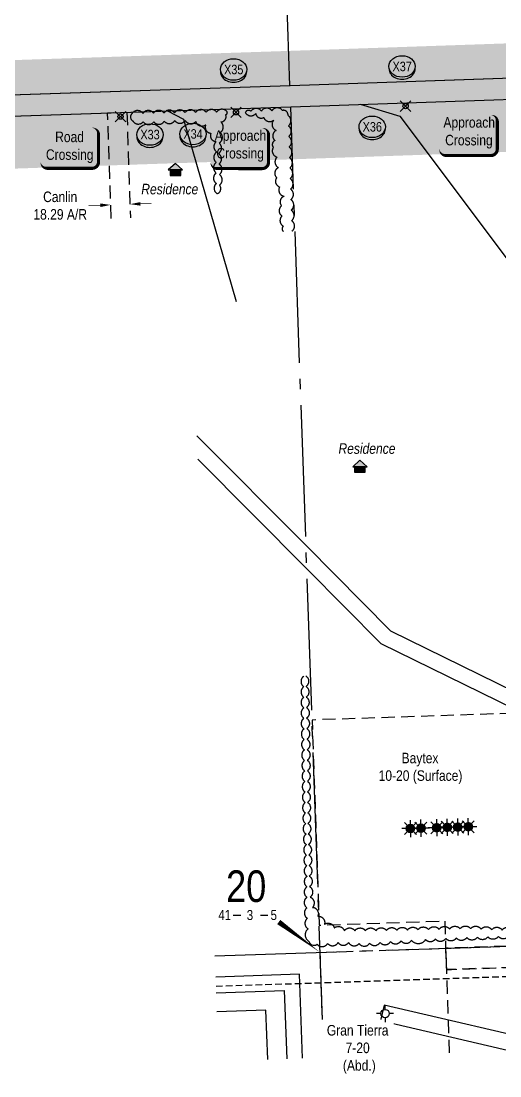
# Model space of a CAD drawing. Extents: x 670596 to 678189, y 5824540 to 5827409.
# Drawn here: x 676191 to 676646, y 5824723 to 5825724 of the extents above; entities that cross this region are included whole.
import ezdxf
from ezdxf.enums import TextEntityAlignment as Align

# ---------------------------------------------------------------- set-up
doc = ezdxf.new("R2010")
doc.units = 0
doc.header["$LTSCALE"] = 5
doc.header["$PDMODE"] = 35
doc.header["$PDSIZE"] = 5
for name, pattern in [('0', [1, 1, 0]), ('foc-ACCESSROAD', [3.75, 2.5, -1.25]), ('foc-QUARTERLINE', [33, 25, -3, 2, -3]), ('UG_PIPE', [1.875, 1.25, -0.625])]:
    doc.linetypes.add(name, pattern=pattern)
doc.layers.get('Defpoints').update_dxf_attribs({"color": 9})
for name, color, linetype in [('10', 1, 'Continuous'), ('9', 3, 'Continuous'), ('AS-DRILL-T', 8, 'Continuous'), ('AS-PIPE-UG', 44, 'UG_PIPE'), ('AS-POWER', 104, 'foc-POWER'), ('AS-RESIDENCE', 14, 'Continuous'), ('AS-ROADS', 254, 'Continuous'), ('AS-TELUS', 224, 'foc-TEL'), ('C-AR', 13, 'foc-ACCESSROAD'), ('C-WS', 13, 'foc-ACCESSROAD'), ('CG-NOTES', 7, 'Continuous'), ('F-AR', 190, 'foc-ACCESSROAD'), ('F-RW', 190, 'Continuous'), ('F-WS', 190, 'foc-ACCESSROAD'), ('F-WS-S', 8, 'Continuous'), ('L-QSEC', 8, 'foc-QUARTERLINE'), ('L-SEC', 7, 'Continuous'), ('L-SECLBL', 7, 'Continuous'), ('P-BUFFER-H 30m', 51, 'Continuous'), ('P-CROSSINGS', 250, 'Continuous'), ('T-BUSH', 110, '0')]:
    doc.layers.add(name, color=color, linetype=linetype)
for name, color, linetype, lineweight in [('C-WS-T', 13, 'Continuous', 9), ('F-AR-T', 190, 'Continuous', 9), ('F-WS-T', 190, 'Continuous', 9)]:
    doc.layers.add(name, color=color, linetype=linetype, lineweight=lineweight)
doc.layers.add('Leedale_Hutterite_Fresh_P', color=7, linetype='Continuous', plot=False)
doc.layers.add('P-PROPOSED-WL4', color=7, linetype='Continuous', true_color=0x5b5bc8)
doc.styles.add('175L', font='ARIALN.TTF', dxfattribs={"height": 20})
doc.styles.add('80', font='ARIALN.TTF', dxfattribs={"height": 10})
doc.styles.add('80CG', font='ARIALN.TTF', dxfattribs={"height": 10})
doc.styles.add('80L', font='ARIALN.TTF', dxfattribs={"height": 10})
doc.styles.add('Crossing', font='ARIALN.TTF', dxfattribs={"height": 10})
doc.styles.add('foc-LtypeFont', font='ARIALN.TTF', dxfattribs={"height": 7.35})
doc.styles.add('SIMPLEX', font='ARIALN.TTF')
doc.linetypes.add('foc-POWER', pattern='A,6,-1,["P",foc-LtypeFont,S=0.2,R=0,X=-0.625,Y=-0.75],-1.24,4', length=12.24)
doc.linetypes.add('foc-POWER-NOLINE', pattern='A,0,-4,["P",foc-LtypeFont,S=0.2,R=0,X=-0.625,Y=-0.75],-8.24', length=12.24)
doc.linetypes.add('foc-TEL', pattern='A,2,-1,["T",foc-LtypeFont,S=0.2,R=0,X=-0.425,Y=-0.75],-1.24,8', length=12.24)
doc.linetypes.add('foc-TEL-NOLINE', pattern='A,0,-2,["T",foc-LtypeFont,S=0.2,R=0,X=-0.425,Y=-0.75],-10.24', length=12.24)
doc.dimstyles.new('Compass 5 000', dxfattribs={"dimscale": 5, "dimtxt": 9, "dimasz": 2, "dimexe": 0.2, "dimexo": 0.0625, "dimgap": 0.5, "dimtad": 0, "dimtih": 1, "dimtoh": 1, "dimzin": 0, "dimdsep": 46, "dimtxsty": '80CG', "dimcen": 0.1, "dimse1": 1, "dimse2": 1, "dimclrd": 256, "dimclrt": 256, "dimaunit": 1, "dimadec": 4, "dimazin": 0, "dimtfac": 0.06, "dimtofl": 0, "dimtmove": 0, "dimatfit": 1, "dimfxl": 0.2, "dimtolj": 1, "dimtzin": 0, "dimlwd": -1, "dimarcsym": 0})

# ---------------------------------------------------------------- blocks, each defined once
blk = doc.blocks.new('L-SECLBL')
at = {"layer": '9', "color": 7}
for p, q in [((-5.1, -27.8), (-12.3, -27.8)), ((20.7, -27.8), (13.5, -27.8))]:
    blk.add_line(p, q, dxfattribs=at)
at = {"layer": '10', "color": 2, "style": 'SIMPLEX'}
blk.add_attdef('SEC', text='', height=30, dxfattribs=at).set_placement((0, 0), align=Align.MIDDLE)
at = {"layer": '10', "color": 5, "style": '80L'}
blk.add_attdef('TWP', text='', height=9.5, dxfattribs=at).set_placement((-14.4, -27.4), align=Align.MIDDLE_RIGHT)
blk.add_attdef('RGE', text='', height=9.5, dxfattribs=at).set_placement((3.6, -27.4), align=Align.MIDDLE_CENTER)
blk.add_attdef('MER', text='', height=9.5, dxfattribs=at).set_placement((23.2, -27.4), align=Align.MIDDLE_LEFT)
blk = doc.blocks.new('*D85')
at = {"layer": 'Defpoints', "color": 0, "transparency": 16777216}
for p in [(676275.8, 5825549.8), (676276.6, 5825526.6), (676294.9, 5825527.2)]:
    blk.add_point(p, dxfattribs=at)
at = {"layer": 'F-AR-T', "transparency": 16777216}
for p, q in [((676265.8, 5825549.5), (676255.1, 5825549.1)), ((676304.1, 5825550.8), (676314.1, 5825551.1))]:
    blk.add_line(p, q, dxfattribs=at)
for points in [[(676265.8, 5825551.2), (676265.9, 5825547.8), (676275.8, 5825549.8)], [(676304, 5825552.5), (676304.1, 5825549.1), (676294.1, 5825550.5)]]:
    blk.add_solid(points, dxfattribs=at)
at = {"layer": 'F-AR-T', "transparency": 16777216, "insert": (676227.8, 5825549.1), "char_height": 10, "attachment_point": 5, "style": '80CG'}
blk.add_mtext('\\A1;Canlin\\P18.29 A/R', dxfattribs=at)
blk = doc.blocks.new('GABD')
for p, q in [((-0.81, 0), (-1.62, 0)), ((0, 0.81), (0, 1.62)), ((1.62, 0), (0.81, 0)), ((0, -0.81), (0, -1.62))]:
    blk.add_line(p, q)
blk.add_circle((0, 0), 0.8)
blk = doc.blocks.new('res_occ')
for points in [[(0.1, 0.89), (-1.26, -0.37), (1.46, -0.37)], [(-0.9, -1.43), (1.1, -1.43), (1.1, -0.37), (-0.9, -0.37)]]:
    blk.add_hatch(color=14).paths.add_polyline_path(points)
at = {"color": 14}
for points in [[(0.1, 0.89), (-1.26, -0.37), (1.46, -0.37)], [(-0.9, -1.43), (1.1, -1.43), (1.1, -0.37), (-0.9, -0.37)]]:
    blk.add_lwpolyline(points, close=True, dxfattribs=at)
blk = doc.blocks.new('*U99')
h = blk.add_hatch(color=59)
edge = h.paths.add_edge_path()
edge.add_line((-21.5, -20), (21.5, -20))
edge.add_arc((21.5, -14), 6, 270, 360)
edge.add_line((27.5, -14), (27.5, 12.5))
edge.add_arc((21.5, 12.5), 6, 0, 90)
edge.add_line((21.5, 18.5), (-21.5, 18.5))
edge.add_arc((-21.5, 12.5), 6, 90, 180)
edge.add_line((-27.5, 12.5), (-27.5, -14))
edge.add_arc((-21.5, -14), 6, 180, 270)
at = {"color": 1, "flags": 128}
blk.add_lwpolyline([(46.6, 34.6, 0, 7.5, 0), (0, 0, 0, 0, 0)], format="xyseb", dxfattribs=at)
blk.add_lwpolyline([(-21.5, -20, 3, 3, 0), (21.5, -20, 3, 3, 0.414214), (27.5, -14, 3, 3, 0), (27.5, 12.5, 3, 0, 0.414214), (21.5, 18.5, 0, 0, 0), (-21.5, 18.5, 0, 0, 0.414214), (-27.5, 12.5, 0, 0, 0), (-27.5, -14, 0, 3, 0.414214)], format="xyseb", close=True, dxfattribs=at)
at = {"color": 1, "style": '80'}
blk.add_attdef('ENTER_TEXT_001', (-36.3, -5), '', height=10, dxfattribs=at)
blk = doc.blocks.new('*U100')
h = blk.add_hatch(color=59)
edge = h.paths.add_edge_path()
edge.add_line((-21.5, -20), (21.5, -20))
edge.add_arc((21.5, -14), 6, 270, 360)
edge.add_line((27.5, -14), (27.5, 12.5))
edge.add_arc((21.5, 12.5), 6, 0, 90)
edge.add_line((21.5, 18.5), (-21.5, 18.5))
edge.add_arc((-21.5, 12.5), 6, 90, 180)
edge.add_line((-27.5, 12.5), (-27.5, -14))
edge.add_arc((-21.5, -14), 6, 180, 270)
at = {"color": 1, "flags": 128}
blk.add_lwpolyline([(-3.5, 38.5, 0, 7.5, 0), (0, 0, 0, 0, 0)], format="xyseb", dxfattribs=at)
blk.add_lwpolyline([(-21.5, -20, 3, 3, 0), (21.5, -20, 3, 3, 0.414214), (27.5, -14, 3, 3, 0), (27.5, 12.5, 3, 0, 0.414214), (21.5, 18.5, 0, 0, 0), (-21.5, 18.5, 0, 0, 0.414214), (-27.5, 12.5, 0, 0, 0), (-27.5, -14, 0, 3, 0.414214)], format="xyseb", close=True, dxfattribs=at)
at = {"color": 1, "style": '80'}
blk.add_attdef('ENTER_TEXT_001', (-36.3, -5), '', height=10, dxfattribs=at)
blk = doc.blocks.new('*U101')
h = blk.add_hatch(color=59)
edge = h.paths.add_edge_path()
edge.add_line((-21.5, -20), (21.5, -20))
edge.add_arc((21.5, -14), 6, 270, 360)
edge.add_line((27.5, -14), (27.5, 12.5))
edge.add_arc((21.5, 12.5), 6, 0, 90)
edge.add_line((21.5, 18.5), (-21.5, 18.5))
edge.add_arc((-21.5, 12.5), 6, 90, 180)
edge.add_line((-27.5, 12.5), (-27.5, -14))
edge.add_arc((-21.5, -14), 6, 180, 270)
at = {"color": 1, "flags": 128}
blk.add_lwpolyline([(-59.9, 31.5, 0, 7.5, 0), (0, 0, 0, 0, 0)], format="xyseb", dxfattribs=at)
blk.add_lwpolyline([(-21.5, -20, 3, 3, 0), (21.5, -20, 3, 3, 0.414214), (27.5, -14, 3, 3, 0), (27.5, 12.5, 3, 0, 0.414214), (21.5, 18.5, 0, 0, 0), (-21.5, 18.5, 0, 0, 0.414214), (-27.5, 12.5, 0, 0, 0), (-27.5, -14, 0, 3, 0.414214)], format="xyseb", close=True, dxfattribs=at)
at = {"color": 1, "style": '80'}
blk.add_attdef('ENTER_TEXT_001', (-36.3, -5), '', height=10, dxfattribs=at)
blk = doc.blocks.new('xing2')
h = blk.add_hatch(color=50)
h.dxf.hatch_style = 1
edge = h.paths.add_edge_path()
edge.add_ellipse((0, 0), major_axis=(-12.5, 0), ratio=0.816297, start_angle=0, end_angle=360)
h = blk.add_hatch(color=250)
h.dxf.hatch_style = 1
edge = h.paths.add_edge_path()
edge.add_ellipse((0, -2), major_axis=(-12.5, 0), ratio=0.816297, start_angle=0, end_angle=180)
edge.add_line((12.5, -2), (12.5, 0))
edge.add_ellipse((0, 0), major_axis=(-12.5, 0), ratio=0.816297, start_angle=0, end_angle=180, ccw=False)
edge.add_line((-12.5, 0), (-12.5, -2))
at = {"color": 250}
blk.add_ellipse((0, 0), major_axis=(-12.5, 0), ratio=0.816297, dxfattribs=at)
blk.add_ellipse((0, -2), major_axis=(-12.5, 0), ratio=0.816297, start_param=0, end_param=3.141593, dxfattribs=at)
at = {"color": 250, "style": 'Crossing'}
blk.add_attdef('CROSSING', text='', height=9, dxfattribs=at).set_placement((0.1, 0), align=Align.MIDDLE_CENTER)
at = {"color": 250, "style": 'Crossing', "flags": 1}
for tag, p in [('OWNER', (0.1, -12.5)), ('DESCRIPTION', (0.1, -25.8)), ('LOCATION', (0.1, -39.3)), ('DWG_REF', (0.1, -52.8))]:
    blk.add_attdef(tag, text='', height=9, dxfattribs=at).set_placement(p, align=Align.MIDDLE_CENTER)
blk = doc.blocks.new('GAS')
h = blk.add_hatch(color=255)
h.dxf.hatch_style = 1
edge = h.paths.add_edge_path()
edge.add_arc((0, 0), 0.9, 0, 360)
for p, q in [((-0.81, 0), (-1.62, 0)), ((-0.57, 0.57), (-1.14, 1.14)), ((0, 0.81), (0, 1.62)), ((0.57, 0.57), (1.14, 1.14)), ((1.62, 0), (0.81, 0)), ((-0.57, -0.57), (-1.14, -1.14)), ((0, -0.81), (0, -1.62)), ((1.14, -1.14), (0.57, -0.57))]:
    blk.add_line(p, q)
blk.add_circle((0, 0), 0.8)

msp = doc.modelspace()

# ---------------------------------------------------------------- hatches: boundary and pattern name
at = {"layer": 'P-BUFFER-H 30m'}
h = msp.add_hatch(color=256, dxfattribs=at)
h.dxf.hatch_style = 1
edge = h.paths.add_edge_path()
edge.add_arc((671375.18, 5825467.06), 50, 145.253413, 145.253886, ccw=False)
edge.add_line((671334.096, 5825495.558), (671336.23, 5825498.634))
edge.add_arc((671377.314, 5825470.137), 50, 91.999391, 145.253591, ccw=False)
edge.add_line((671375.57, 5825520.106), (671558.652, 5825526.498))
edge.add_line((671558.652, 5825526.498), (672360.486, 5825554.638))
edge.add_arc((672362.239, 5825504.669), 50, 91.85035, 92.009966, ccw=False)
edge.add_line((672360.625, 5825554.643), (672380.743, 5825555.293))
edge.add_line((672380.743, 5825555.293), (673181.379, 5825581.157))
edge.add_line((673181.379, 5825581.157), (673982.227, 5825606.995))
edge.add_line((673982.227, 5825606.995), (674002.177, 5825607.75))
edge.add_line((674002.177, 5825607.75), (674809.948, 5825638.323))
edge.add_line((674809.948, 5825638.323), (675617.882, 5825668.373))
edge.add_arc((675619.741, 5825618.408), 50, 91.916118, 92.130078, ccw=False)
edge.add_line((675618.069, 5825668.38), (676445.042, 5825696.046))
edge.add_line((676445.042, 5825696.046), (677255.559, 5825723.94))
edge.add_arc((677257.278, 5825673.969), 50, 1.98998, 91.971039, ccw=False)
edge.add_line((677307.248, 5825675.706), (677309.222, 5825618.882))
edge.add_line((677309.222, 5825618.882), (677309.223, 5825618.877))
edge.add_arc((677259.253, 5825617.141), 50, -88.099944, 1.989979, ccw=False)
edge.add_line((677260.911, 5825567.168), (677257.912, 5825567.069))
edge.add_arc((677256.254, 5825617.041), 50, 181.98998, 271.900056, ccw=False)
edge.add_line((677206.285, 5825615.305), (677206.15, 5825619.178))
edge.add_line((677206.15, 5825619.178), (676448.534, 5825593.105))
edge.add_line((676448.534, 5825593.105), (675621.606, 5825565.44))
edge.add_line((675621.606, 5825565.44), (674813.811, 5825535.395))
edge.add_line((674813.811, 5825535.395), (674006.072, 5825504.824))
edge.add_line((674006.072, 5825504.824), (673985.967, 5825504.063))
edge.add_arc((673984.076, 5825554.027), 50, 271.847905, 272.16748, ccw=False)
edge.add_line((673985.688, 5825504.053), (673184.703, 5825478.211))
edge.add_line((673184.703, 5825478.211), (672384.069, 5825452.346))
edge.add_line((672384.069, 5825452.346), (672364.029, 5825451.699))
edge.add_line((672364.029, 5825451.699), (671562.255, 5825423.561))
edge.add_line((671562.255, 5825423.561), (671405.719, 5825418.096))
edge.add_line((671405.719, 5825418.096), (671360.481, 5825352.877))
edge.add_line((671360.481, 5825352.877), (671368.437, 5825306.566))
edge.add_line((671368.437, 5825306.566), (671377.869, 5825268.232))
edge.add_line((671377.869, 5825268.232), (671395.797, 5825272.316))
edge.add_arc((671406.901, 5825223.564), 50, 6.188841, 102.831332, ccw=False)
edge.add_line((671456.61, 5825228.955), (671457.848, 5825217.538))
edge.add_line((671457.848, 5825217.538), (671465.061, 5825159.96))
edge.add_line((671465.061, 5825159.96), (671491.717, 5825126.622))
edge.add_arc((671452.666, 5825095.397), 50, 1.309193, 38.645258, ccw=False)
edge.add_line((671502.653, 5825096.54), (671503.529, 5825058.17))
edge.add_arc((671453.542, 5825057.028), 50, -32.601957, 1.309193, ccw=False)
edge.add_line((671495.664, 5825030.088), (671398.315, 5824877.879))
edge.add_arc((671356.193, 5824904.819), 50, 193.727344, 327.398043, ccw=False)
edge.add_arc((671355.09, 5824908.662), 50, 147.398043, 198.310092, ccw=False)
edge.add_line((671312.968, 5824935.602), (671400.187, 5825071.972))
edge.add_line((671400.187, 5825071.972), (671400.089, 5825076.285))
edge.add_line((671400.089, 5825076.285), (671375.279, 5825107.313))
edge.add_arc((671414.33, 5825138.538), 50, 187.140394, 218.645258, ccw=False)
edge.add_line((671364.718, 5825132.323), (671361.396, 5825158.842))
edge.add_line((671361.396, 5825158.842), (671349.953, 5825156.236))
edge.add_arc((671338.849, 5825204.987), 50, 193.822991, 282.831332, ccw=False)
edge.add_line((671290.297, 5825193.041), (671267.995, 5825283.684))
edge.add_arc((671319.46, 5825296.347), 53, 189.747991, 193.822991, ccw=False)
edge.add_line((671267.225, 5825287.373), (671255.505, 5825355.594))
edge.add_arc((671307.74, 5825364.568), 53, 145.253591, 189.747991, ccw=False)
edge.add_line((671264.19, 5825394.775), (671334.096, 5825495.558))
edge.add_line((671334.096, 5825495.558), (671334.096, 5825495.557))
at = {"layer": 'P-PROPOSED-WL4'}
h = msp.add_hatch(color=256, dxfattribs=at)
h.dxf.hatch_style = 1
h.paths.add_polyline_path([(677259.253, 5825617.141), (677256.254, 5825617.041), (677254.384, 5825670.868), (676446.814, 5825643.076), (675619.841, 5825615.409), (674811.953, 5825585.361), (674004.181, 5825554.788), (673984.076, 5825554.027), (673183.091, 5825528.185), (672382.454, 5825502.32), (672362.345, 5825501.671), (671560.502, 5825473.53), (671375.18, 5825467.06), (671377.314, 5825470.137), (671560.397, 5825476.528), (672362.239, 5825504.669), (672382.357, 5825505.319), (673182.994, 5825531.184), (673983.979, 5825557.026), (674004.068, 5825557.786), (674811.84, 5825588.359), (675619.741, 5825618.408), (676446.714, 5825646.074), (677257.278, 5825673.969), (677259.253, 5825617.146)])

# ---------------------------------------------------------------- linework, layer by layer
at = {"layer": 'AS-PIPE-UG', "flags": 128}
msp.add_lwpolyline([(676375.82, 5824807.939), (676776.513, 5824821.272), (676781.663, 5824750.164)], dxfattribs=at)
at = {"layer": 'AS-POWER', "linetype": 'foc-POWER-NOLINE', "flags": 128}
msp.add_lwpolyline([(670674.492, 5825462.791), (670738.302, 5825464.959), (672361.639, 5825521.778), (673182.358, 5825548.292), (673983.427, 5825574.137), (674811.192, 5825605.466), (675619.168, 5825635.518), (676446.141, 5825663.185), (677253.583, 5825690.972), (677371.607, 5825695.272)], dxfattribs=at)
at = {"layer": 'AS-ROADS', "const_width": 7, "flags": 128}
for points in [[(677262.018, 5825677.943), (672039.938, 5825500.539), (670674.845, 5825453.661)], [(676395.627, 5825632.723), (676394.683, 5825651.921)], [(676555.926, 5825643.651), (676554.626, 5825657.654)], [(676285.131, 5825627.626), (676284.746, 5825648.133)]]:
    msp.add_lwpolyline(points, dxfattribs=at)
at = {"layer": 'AS-TELUS', "linetype": 'foc-TEL-NOLINE', "flags": 128}
msp.add_lwpolyline([(673984.076, 5825554.027), (674811.953, 5825585.361), (675619.841, 5825615.409), (676446.814, 5825643.076), (677254.384, 5825670.868), (677372.357, 5825675.166)], dxfattribs=at)
at = {"layer": 'AS-TELUS', "flags": 128}
for points in [[(676512.748, 5825645.345), (676550.496, 5825634.101), (676665.591, 5825480.616)], [(676329.715, 5825639.158), (676344.924, 5825631.188), (676394.91, 5825458.181)]]:
    msp.add_lwpolyline(points, dxfattribs=at)
at = {"layer": 'C-AR', "flags": 128}
msp.add_lwpolyline([(677252.297, 5824865.742), (676593.953, 5824843.992), (676594.667, 5824823.97), (677212.675, 5824844.735), (677223.359, 5824834.757), (677225.783, 5824764.874)], dxfattribs=at)
at = {"layer": 'C-WS', "flags": 128}
msp.add_lwpolyline([(676593.061, 5824869.801), (676593.953, 5824843.992), (676724.968, 5824848.32), (676723.795, 5824886.004), (676732.573, 5824886.267), (676727.534, 5825037.646), (676666.994, 5825067.346), (676467.084, 5825060.691), (676473.865, 5824865.833)], close=True, dxfattribs=at)
at = {"layer": 'F-AR', "flags": 128}
for points in [[(676276.235, 5825537.009), (676272.881, 5825637.257), (676291.161, 5825637.868)], [(676291.161, 5825637.868), (676294.514, 5825537.652)], [(677285.815, 5824766.862), (677282.337, 5824866.84), (676593.968, 5824843.598), (676594.651, 5824823.611), (677248.054, 5824845.672), (677253.225, 5824840.844), (677255.833, 5824765.869)]]:
    msp.add_lwpolyline(points, dxfattribs=at)
at = {"layer": 'F-RW', "flags": 128}
for points in [[(676357.633, 5825330.478), (676461.684, 5825225.99), (676541.732, 5825145.496), (676761.041, 5825037.795), (677047.803, 5824898.057), (677072.204, 5824840.51), (677105.933, 5824760.904)], [(677089.818, 5824760.371), (677058.39, 5824834.687), (677036.18, 5824887.072), (676754.524, 5825024.389), (676532.861, 5825133.151), (676462.443, 5825203.963), (676358.399, 5825308.465)], [(676458.029, 5824739.445), (676455.012, 5824819.26), (676375.519, 5824816.583)], [(676376.041, 5824801.583), (676440.548, 5824803.755), (676443.042, 5824738.949)], [(676376.041, 5824801.579), (676440.548, 5824803.75), (676443.042, 5824738.949)], [(676425.051, 5824738.353), (676423.249, 5824785.161), (676376.667, 5824783.593)], [(676716.365, 5824748.001), (676704.274, 5824750.803), (676535.474, 5824789.915), (676532.077, 5824775.286), (676658.202, 5824746.075)]]:
    msp.add_lwpolyline(points, dxfattribs=at)
at = {"layer": 'F-WS', "flags": 128}
for points in [[(676474.763, 5824840.054), (676593.953, 5824843.992), (676597.315, 5824744.058)], [(676478.241, 5824740.115), (676474.763, 5824840.054)]]:
    msp.add_lwpolyline(points, dxfattribs=at)
at = {"layer": 'L-QSEC', "flags": 128}
for points in [[(676446.075, 5825663.182), (676417.975, 5826427.31)], [(676478.241, 5824740.115), (676446.814, 5825643.076)], [(676374.817, 5824836.752), (677282.324, 5824866.734)]]:
    msp.add_lwpolyline(points, dxfattribs=at)
at = {"layer": 'L-SEC', "flags": 128}
for points in [[(676446.122, 5825663.184), (677253.692, 5825690.976)], [(676446.814, 5825643.076), (677254.384, 5825670.868)], [(675639.277, 5825636.191), (676446.141, 5825663.185)], [(675639.95, 5825616.082), (676446.814, 5825643.076)]]:
    msp.add_lwpolyline(points, dxfattribs=at)
at = {"layer": 'L-SECLBL', "flags": 128}
msp.add_lwpolyline([(676474.763, 5824840.054, 0, 5, 0), (676435.444, 5824868.868, 0, 0, 0)], format="xyseb", dxfattribs=at)
at = {"layer": 'Leedale_Hutterite_Fresh_P', "color": 2}
for p in [(676555.926, 5825643.651), (676285.155, 5825633.633), (676394.825, 5825637.765)]:
    msp.add_point(p, dxfattribs=at)
at = {"layer": 'T-BUSH', "flags": 128}
msp.add_lwpolyline([(676296.03, 5825636.573, 0.52056705), (676296.775, 5825629.557, 0.52056705), (676306.695, 5825628.773, 0.52056705), (676316.695, 5825628.696, 0.52056705), (676326.659, 5825629.219, 0.52056705), (676336.623, 5825629.872, 0.52056705), (676346.622, 5825629.911, 0.52056705), (676356.557, 5825628.896, 0.52056705), (676366.028, 5825625.92, 0.52056705), (676370.977, 5825617.889, 0.52056705), (676375.977, 5825609.817, 0.52056705), (676376.614, 5825600.117, 0.52056705), (676376.031, 5825590.134, 0.52056705), (676376.023, 5825580.137, 0.52056705), (676376.131, 5825570.138, 0.52056705), (676377.072, 5825560.385, 0.52056705), (676379.122, 5825568.648, 0.52056705), (676379.067, 5825578.648, 0.52056705), (676378.745, 5825588.64, 0.52056705), (676378.207, 5825598.625, 0.52056705), (676378.765, 5825608.584, 0.52056705), (676379.76, 5825618.534, 0.52056705), (676380.449, 5825628.511, 0.52056705), (676384.994, 5825635.682, 0.52056705), (676386.43, 5825638.109, 0.52056705), (676376.431, 5825637.939, 0.52056705), (676366.433, 5825637.769, 0.52056705), (676356.434, 5825637.599, 0.52056705), (676346.435, 5825637.429, 0.52056705), (676336.437, 5825637.259, 0.52056705), (676326.438, 5825637.089, 0.52056705), (676316.44, 5825636.919, 0.52056705), (676306.441, 5825636.749, 0.52056705)], format="xyb", close=True, dxfattribs=at)
for points in [[(676447.954, 5825524.853, 0.52056705), (676447.614, 5825534.847, 0.52056705), (676447.274, 5825544.841, 0.52056705), (676446.933, 5825554.836, 0.52056705), (676446.593, 5825564.83, 0.52056705), (676446.253, 5825574.824, 0.52056705), (676445.912, 5825584.818, 0.52056705), (676445.572, 5825594.812, 0.52056705), (676445.232, 5825604.807, 0.52056705), (676444.891, 5825614.801, 0.52056705), (676444.551, 5825624.795, 0.52056705), (676444.211, 5825634.789, 0.52056705), (676438.91, 5825639.509, 0.52056705), (676428.914, 5825639.235, 0.52056705), (676418.918, 5825638.961, 0.52056705), (676408.921, 5825638.688, 0.52056705), (676403.638, 5825637.484, 0.52056705), (676413.578, 5825636.505, 0.52056705), (676421.199, 5825632.864, 0.52056705), (676430.645, 5825630.268, 0.52056705), (676432.83, 5825620.553, 0.52056705), (676431.821, 5825610.835, 0.52056705), (676430.304, 5825604.428, 0.52056705), (676433.862, 5825595.141, 0.52056705), (676435.041, 5825585.211, 0.52056705), (676433.42, 5825575.57, 0.52056705), (676436.284, 5825566.885, 0.52056705), (676440.434, 5825558.041, 0.52056705), (676438.044, 5825548.898, 0.52056705), (676438.536, 5825539.381, 0.52056705), (676439.912, 5825529.532, 0.52056705), (676439.984, 5825524.49, 0.52056705)], [(676459.158, 5825102.305, 0.52056705), (676459.198, 5825092.305, 0.52056705), (676459.239, 5825082.305, 0.52056705), (676459.279, 5825072.305, 0.52056705), (676459.319, 5825062.305, 0.52056705), (676459.4, 5825052.306, 0.52056705), (676459.595, 5825042.308, 0.52056705), (676459.79, 5825032.31, 0.52056705), (676459.985, 5825022.311, 0.52056705), (676460.156, 5825012.313, 0.52056705), (676460.293, 5825002.314, 0.52056705), (676460.43, 5824992.315, 0.52056705), (676460.567, 5824982.316, 0.52056705), (676460.804, 5824972.319, 0.52056705), (676461.095, 5824962.323, 0.52056705), (676461.384, 5824952.327, 0.52056705), (676461.618, 5824942.33, 0.52056705), (676461.852, 5824932.333, 0.52056705), (676462.086, 5824922.335, 0.52056705), (676462.257, 5824912.338, 0.52056705), (676462.237, 5824902.338, 0.52056705), (676462.218, 5824892.338, 0.52056705), (676462.198, 5824882.338, 0.52056705), (676462.593, 5824872.351, 0.52056705), (676463.25, 5824862.372, 0.52056705), (676464.031, 5824850.512, 0.52056705)], [(676461.151, 5825102.489, -0.52056705), (676461.339, 5825092.491, -0.52056705), (676461.527, 5825082.492, -0.52056705), (676461.714, 5825072.494, -0.52056705), (676461.902, 5825062.496, -0.52056705), (676462.09, 5825052.498, -0.52056705), (676462.278, 5825042.499, -0.52056705), (676462.466, 5825032.501, -0.52056705), (676462.586, 5825022.502, -0.52056705), (676462.604, 5825012.502, -0.52056705), (676462.621, 5825002.502, -0.52056705), (676462.72, 5824992.503, -0.52056705), (676462.858, 5824982.504, -0.52056705), (676462.996, 5824972.505, -0.52056705), (676463.135, 5824962.506, -0.52056705), (676463.381, 5824952.509, -0.52056705), (676463.752, 5824942.516, -0.52056705), (676464.051, 5824932.521, -0.52056705), (676464.216, 5824922.523, -0.52056705), (676464.381, 5824912.524, -0.52056705), (676464.8, 5824902.534, -0.52056705), (676465.29, 5824892.546, -0.52056705), (676467.509, 5824882.805, -0.52056705), (676472.52, 5824874.387, -0.52056705), (676478.868, 5824866.729, -0.52056705), (676488.225, 5824863.203, -0.52056705), (676497.761, 5824860.647, -0.52056705), (676507.761, 5824860.625, -0.52056705), (676517.761, 5824860.603, -0.52056705), (676527.76, 5824860.643, -0.52056705), (676537.758, 5824860.839, -0.52056705), (676547.756, 5824861.035, -0.52056705), (676557.754, 5824861.231, -0.52056705), (676567.752, 5824861.428, -0.52056705), (676577.75, 5824861.663, -0.52056705), (676587.747, 5824861.898, -0.52056705), (676597.744, 5824862.133, -0.52056705), (676607.741, 5824862.368, -0.52056705), (676617.739, 5824862.603, -0.52056705), (676627.721, 5824862.029, -0.52056705), (676637.703, 5824861.433, -0.52056705), (676647.696, 5824861.227, -0.52056705), (676657.695, 5824861.309, -0.52056705), (676667.693, 5824861.438, -0.52056705), (676677.677, 5824862.015, -0.52056705), (676687.652, 5824862.678, -0.52056705), (676697.576, 5824863.914, -0.52056705), (676707.517, 5824864.843, -0.52056705), (676717.517, 5824864.802, -0.52056705), (676727.517, 5824864.76, -0.52056705), (676737.517, 5824864.78, -0.52056705), (676747.516, 5824864.907, -0.52056705), (676757.515, 5824865.035, -0.52056705), (676767.511, 5824865.294, -0.52056705), (676777.505, 5824865.644, -0.52056705), (676787.499, 5824865.993, -0.52056705), (676797.493, 5824866.343, -0.52056705), (676807.487, 5824866.692, -0.52056705), (676817.481, 5824867.042, -0.52056705), (676827.475, 5824867.391, -0.52056705), (676837.468, 5824867.741, -0.52056705), (676847.462, 5824868.09, -0.52056705), (676857.456, 5824868.44, -0.52056705), (676867.45, 5824868.789, -0.52056705), (676877.444, 5824869.139, -0.52056705), (676887.438, 5824869.488, -0.52056705), (676897.432, 5824869.838, -0.52056705), (676907.426, 5824870.187, -0.52056705), (676917.42, 5824870.537, -0.52056705), (676927.413, 5824870.886, -0.52056705), (676937.407, 5824871.236, -0.52056705), (676947.401, 5824871.585, -0.52056705), (676957.395, 5824871.935, -0.52056705), (676967.389, 5824872.284, -0.52056705), (676977.383, 5824872.634, -0.52056705), (676987.377, 5824872.983, -0.52056705), (676997.371, 5824873.333, -0.52056705), (677007.365, 5824873.682, -0.52056705), (677017.358, 5824874.032, -0.52056705), (677027.352, 5824874.381, -0.52056705), (677037.346, 5824874.731, -0.52056705), (677047.34, 5824875.08, -0.52056705), (677057.334, 5824875.43, -0.52056705), (677067.328, 5824875.779, -0.52056705), (677077.322, 5824876.129, -0.52056705), (677087.316, 5824876.478, -0.52056705), (677097.31, 5824876.828, -0.52056705), (677107.303, 5824877.177, -0.52056705), (677117.297, 5824877.527, -0.52056705), (677127.291, 5824877.876, -0.52056705), (677137.285, 5824878.226, -0.52056705), (677147.279, 5824878.575, -0.52056705), (677157.273, 5824878.925, -0.52056705), (677167.267, 5824879.274, -0.52056705), (677177.261, 5824879.624, -0.52056705), (677187.255, 5824879.973, -0.52056705), (677197.249, 5824880.322, -0.52056705), (677207.242, 5824880.672, -0.52056705), (677217.236, 5824881.021, -0.52056705), (677227.23, 5824881.371, -0.52056705), (677237.224, 5824881.72, -0.52056705), (677247.218, 5824882.07, -0.52056705), (677257.212, 5824882.419, -0.59596811), (677262.661, 5824882.495, -0.08317)], [(676790.597, 5824851.431, -0.52056705), (676780.598, 5824851.248, -0.52056705), (676770.6, 5824851.065, -0.52056705), (676760.602, 5824850.883, -0.52056705), (676750.603, 5824850.7, -0.52056705), (676740.605, 5824850.517, -0.52056705), (676730.612, 5824850.182, -0.52056705), (676720.622, 5824849.724, -0.52056705), (676710.633, 5824849.266, -0.52056705), (676700.643, 5824848.808, -0.52056705), (676690.656, 5824848.316, -0.52056705), (676680.953, 5824848.349, -0.52056705), (676673.661, 5824855.191, -0.52056705), (676664.11, 5824856, -0.52056705), (676654.117, 5824855.629, -0.52056705), (676644.124, 5824855.257, -0.52056705), (676634.131, 5824854.885, -0.52056705), (676624.137, 5824854.513, -0.52056705), (676614.144, 5824854.142, -0.52056705), (676604.151, 5824853.77, -0.52056705), (676594.162, 5824853.306, -0.52056705), (676584.178, 5824852.749, -0.52056705), (676574.947, 5824852.234, -0.52056705)], [(676464.031, 5824850.512, 0.52056705), (676471.928, 5824847.685, 0.52056705), (676481.892, 5824848.525, 0.52056705), (676491.857, 5824849.364, 0.52056705), (676501.816, 5824849.317, 0.52056705), (676511.768, 5824848.343, 0.52056705), (676521.73, 5824848.698, 0.52056705), (676531.696, 5824849.527, 0.52056705), (676541.662, 5824850.356, 0.52056705), (676551.637, 5824851.036, 0.52056705), (676561.624, 5824851.549, 0.52056705), (676574.96, 5824852.235, 0.52056705)]]:
    msp.add_lwpolyline(points, format="xyb", dxfattribs=at)

# ---------------------------------------------------------------- block references
at = {"layer": 'AS-DRILL-T', "xscale": 5, "yscale": 5, "zscale": 5}
for p in [(676560.54, 5824957.627), (676570.506, 5824957.987), (676585.492, 5824958.417), (676595.526, 5824958.779), (676605.495, 5824959.028), (676615.529, 5824959.39)]:
    msp.add_blockref('GAS', p, dxfattribs=at)
at = {"layer": 'AS-RESIDENCE', "color": 5, "xscale": 5, "yscale": 5, "zscale": 5}
for p in [(676336.781, 5825584.816), (676511.985, 5825303.097)]:
    msp.add_blockref('res_occ', p, dxfattribs=at)
at = {"layer": 'CG-NOTES'}
ref = msp.add_blockref('*U100', (676398.24, 5825604.27), dxfattribs=dict(at, xscale=0.9989580387917648, yscale=0.9989580387917648, zscale=0.9989580387917648, rotation=359.9812632251431))
ref.add_attrib('ENTER_TEXT_001', 'Approach', (676374.549, 5825610.721), dxfattribs={"layer": '0', "color": 1, "height": 9.9896, "rotation": 359.981263, "style": '80'})
ref.add_attrib('ENTER_TEXT_002', 'Crossing', (676376.186, 5825593.894), dxfattribs={"layer": '0', "color": 1, "height": 9.9896, "rotation": 359.981263, "style": '80'})
ref = msp.add_blockref('*U101', (676615.575, 5825616.718), dxfattribs=dict(at, xscale=0.9989580387917648, yscale=0.9989580387917648, zscale=0.9989580387917648, rotation=359.9812632251431))
ref.add_attrib('ENTER_TEXT_001', 'Approach', (676591.884, 5825623.169), dxfattribs={"layer": '0', "color": 1, "height": 9.9896, "rotation": 359.981263, "style": '80'})
ref.add_attrib('ENTER_TEXT_002', 'Crossing', (676593.521, 5825606.342), dxfattribs={"layer": '0', "color": 1, "height": 9.9896, "rotation": 359.981263, "style": '80'})
ref = msp.add_blockref('*U99', (676236.717, 5825604.529), dxfattribs=dict(at, xscale=0.9988221805584324, yscale=0.9988221805584324, zscale=0.9988221805584324))
ref.add_attrib('ENTER_TEXT_001', 'Road', (676223.022, 5825609.415), dxfattribs={"layer": '0', "color": 1, "height": 9.9882, "style": '80'})
ref.add_attrib('ENTER_TEXT_002', 'Crossing', (676214.267, 5825592.591), dxfattribs={"layer": '0', "color": 1, "height": 9.9882, "style": '80'})
at = {"layer": 'L-SECLBL', "color": 3}
msp.add_blockref('L-SECLBL', (676404.481, 5824902.902), dxfattribs=at).add_auto_attribs({'SEC': '20', 'TWP': '41', 'RGE': '3', 'MER': '5'})
at = {"layer": 'P-CROSSINGS'}
for p, values in [((676392.551, 5825678.406), {'CROSSING': 'X35'}), ((676552.595, 5825681.29), {'CROSSING': 'X37'}), ((676313.047, 5825616.601), {'CROSSING': 'X33'}), ((676353.921, 5825617.199), {'CROSSING': 'X34'}), ((676524.204, 5825623.959), {'CROSSING': 'X36'})]:
    msp.add_blockref('xing2', p, dxfattribs=at).add_auto_attribs(values)

# ---------------------------------------------------------------- texts
at = {"layer": 'AS-RESIDENCE', "char_height": 10, "width": 53.94038, "attachment_point": 5, "style": '80CG'}
for insert in [(676331.902, 5825564.741), (676519.236, 5825318.373)]:
    msp.add_mtext('\\A1;{\\fArial Narrow|b0|i1|c0|p34;Residence}', dxfattribs=dict(at, insert=insert))
at = {"layer": 'C-WS-T', "insert": (676529.664, 5825029.584), "char_height": 9.99876, "attachment_point": 1, "style": '175L'}
msp.add_mtext_dynamic_manual_height_columns('\\pi22.45321;Baytex\\P\\pi0.66532;10-20 (Surface)', width=78.99495, gutter_width=100, heights=[0], dxfattribs=at)

# ---------------------------------------------------------------- dimensions: what is measured, and where the dimension line sits
at = {"layer": 'F-AR-T', "color": 5}
dim = msp.add_linear_dim(base=(676275.806, 5825549.843), p1=(676294.863, 5825527.208), p2=(676276.583, 5825526.596), angle=181.916118, text='Canlin\\P18.29 A/R', dimstyle='Compass 5 000', dxfattribs=at)
dim.commit()
dim.dimension.update_dxf_attribs({"geometry": '*D85', "text_midpoint": (676227.771, 5825549.149), "dimtype": 161})

# ---------------------------------------------------------------- next in the draw order: texts
at = {"layer": 'F-WS-T', "insert": (676510.38, 5824747.915), "char_height": 10.00047, "width": 58.16549, "attachment_point": 5, "rotation": 359.996734, "style": '80CG', "bg_fill": 2}
msp.add_mtext('\\A1;Gran Tierra\\P7-20\\P (Abd.)', dxfattribs=at)

# ---------------------------------------------------------------- next in the draw order: block references
at = {"layer": 'F-WS-S', "color": 5, "xscale": 5, "yscale": 5, "zscale": 5}
msp.add_blockref('GABD', (676536.47, 5824781.942), dxfattribs=at)

doc.saveas('drawing.dxf')
